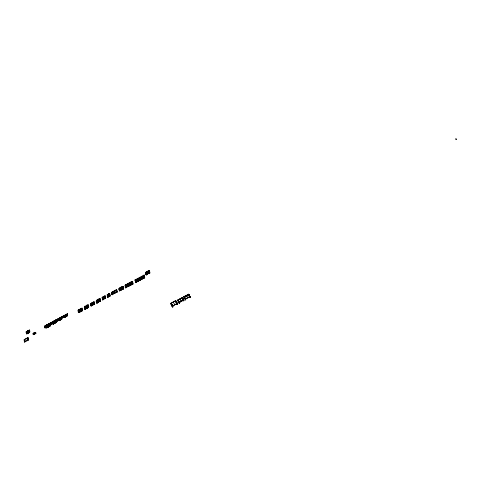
<?xml version="1.0" encoding="UTF-8"?>
<svg xmlns="http://www.w3.org/2000/svg" width="481" height="481" viewBox="0 0 481 481"><rect width="100%" height="100%" fill="white"/><g stroke="black" fill="none" stroke-linecap="round" stroke-linejoin="round"><path stroke-width="0.72" d="M112.398 294.444L114.652 293.314L114.292 291.197L112.043 292.394L112.253 294.871L112.001 293.41M78.319 310.419L78.469 309.511M84.608 307.329L84.728 306.163M90.969 303.848L94.408 303.86L94.048 304.112M102.663 298.136L102.657 298.454M28.223 332.852L28.012 332.088M137.127 279.888L136.983 279.491L137.001 279.87M141.474 277.206L141.438 277.585M142.719 276.9L142.574 276.503L142.629 276.948M26.689 332.66L28.012 331.914M34.458 333.525L35.408 333.062L35.137 333.369M28.974 330.543L26.407 332.01M33.947 334.307L33.76 333.922L33.201 334.325L33.983 333.88L33.087 334.211L34.073 333.754M26.714 331.902L26.942 333.658L29.509 332.173L29.173 330.17L26.281 331.716L26.599 333.555L29.557 332.263M29.293 332.112L29.04 330.339L29.323 330.766M33.159 333.561L33.76 333.309M34.74 333.285L34.999 333.441L34.41 332.66L35.131 332.329M33.82 334.157L33.484 334.421M35.215 333.604L34.638 333.754L36.045 333.117M138.143 278.908L138.3 279.317M120.725 289.003L119.745 290.56L123.551 288.859L123.184 286.658L119.156 288.816L119.522 291.011L119.841 290.843L119.438 288.546L122.811 286.916M26.942 332.81L29.293 331.493M121.086 287.656L122.895 287.812L121.41 289.706L119.601 289.574L121.086 287.656L122.895 287.806M119.607 289.574L121.086 287.662L122.974 287.933L121.489 289.851L119.673 289.7L120.791 288.275M109.385 294.023L107.672 294.793L108.057 296.951L108.808 296.007M103.054 299.813L102.694 299.922L104.978 297.306L102.627 297.45M33.7 333.369L33.862 333.086L33.802 334.067M136.225 281.836L137.512 280.531L136.045 280.694L136.249 281.878L137.536 280.573M137.77 280.267L139.063 278.95L136.291 280.429L137.794 280.309L139.093 278.992L136.315 280.477M136.508 281.812L137.806 280.495L139.31 280.375M138.065 280.231L139.346 278.926L139.55 280.116L138.065 280.231L139.37 278.974M136.532 281.86L137.831 280.537M140.65 279.527L141.937 278.222L140.446 278.343L140.65 279.527L141.907 278.174M140.909 279.461L142.202 278.144L143.711 278.024M140.933 279.509L142.226 278.186M143.771 276.623L142.484 277.928L143.951 277.759L143.747 276.575L142.46 277.88L143.927 277.717M91.125 306.072L93.975 303.168L91.053 303.625L92.586 303.505M90.993 303.517L91.378 305.669L93.945 303.18M91.137 305.988L94.042 303.283M50.914 324.783L50.481 323.046L49.333 323.719M57.257 321.067L56.914 319.606L55.766 320.28M63.161 317.171L63.847 316.787M146.296 273.448L149.068 270.857M146.356 273.551L148.665 271.392M44.913 326.082L45.148 327.856L46.272 326.948M81.036 310.732L78.938 312.596L78.421 310.131M86.273 308.303C80.79 311.466 89.117 300.228 88.348 307.07C89.977 306.03 83.441 310.437 84.921 308.718A3.77 3.65 -9 0 1 84.674 306.385M33.538 333.742L33.664 333.291M62.981 317.454L62.758 316.306L63.877 315.746L64.045 316.811L62.981 317.454L63.991 316.726L63.823 315.662M63.877 315.746L62.758 316.306M62.975 316.492L63.714 315.957M62.993 316.606L63.732 316.071M63.751 316.185L62.993 316.72L63.769 316.3M63.041 316.931L63.787 316.396M63.053 317.009L63.805 316.51M63.071 317.123L63.817 316.588M44.715 326.052C48.467 324.272 42.773 326.1 45.058 327.97L46.441 327.044L45.058 327.97M44.919 326.16L46.038 325.463M44.937 326.274L46.05 325.541M51.341 322.643L51.413 324.182L52.88 323.388L51.443 324.224L51.148 322.613L57.065 319.45L55.604 320.244M44.955 326.389L46.068 325.655M51.443 324.224L51.202 322.697L52.633 321.861M44.973 326.503L46.086 325.775M51.359 322.757L52.477 322.066M57.69 320.478L57.443 319.174L58.52 318.548L58.766 319.847L57.636 320.388L58.766 319.847M44.992 326.617L46.104 325.89M51.377 322.871L52.489 322.144M58.574 318.632L57.443 319.174M45.004 326.695L46.122 326.004M51.395 322.985L52.507 322.258M57.654 319.318L58.411 318.837M45.022 326.809L46.134 326.082M51.413 323.106L52.525 322.372M57.672 319.432L58.423 318.915M51.425 323.178L52.543 322.486M57.69 319.552L58.441 319.029M45.058 327.026L46.17 326.292M58.46 319.143L57.726 319.763L58.454 319.222M45.076 327.14L46.188 326.407M51.461 323.394L52.543 322.601L51.419 323.256M45.094 327.254L46.206 326.521M51.479 323.509L52.585 322.775M57.744 319.877L58.46 319.27M45.106 327.333L46.224 326.635M51.497 323.623L52.603 322.889M57.756 319.955L58.514 319.474M45.124 327.447L46.236 326.713M51.515 323.737L52.621 323.01M57.774 320.069L58.526 319.546M45.142 327.561L46.254 326.827M51.527 323.815L52.639 323.124M57.792 320.184L58.544 319.661M51.545 323.929L52.651 323.202M104.431 296.813L102.712 297.733A2.501 2.423 -9 0 0 102.94 299.513L105.141 298.334C104.768 292.767 104.437 298.96 105.453 298.046L105.086 295.845L102.152 297.414L102.519 299.609L102.152 297.414M33.832 333.092L33.977 333.922M26.335 331.878L29.107 330.375M26.431 332.052L27.904 331.253L27.766 330.904L27.982 331.956M26.509 332.185L27.988 331.397M26.527 332.233L28.012 331.463M29.161 331.325L26.726 332.491M26.714 332.726L29.305 331.259M28.253 332.96L26.798 333.91L26.521 333.273L29.425 331.74L29.702 332.227C21.958 335.425 32.245 333.345 29.359 330.158M29.624 331.818L26.461 333.513L26.196 331.854M45.869 325.487L49.537 323.533M52.303 322.054L55.97 320.093M58.351 318.807L61.285 317.238M63.672 315.945L66.6 314.382M46.212 325.354L49.242 323.743L49.627 325.871L46.765 327.573L49.597 325.823M58.802 318.777C64.761 316.444 57.143 318.085 59.073 320.136L61.321 319.047M64.123 315.921C70.07 313.624 62.626 315.199 64.37 317.129L66.558 315.927M146.038 274.567L145.659 272.348L149.326 270.388L145.695 272.414L146.038 274.567L146.579 274.681L146.248 274.94L146.579 274.681M46.398 325.595L49.26 323.893L46.326 325.463L46.807 327.765L49.832 326.148L49.615 324.855M52.832 322.156C60.414 319.059 50.848 320.671 53.078 323.689L56.049 322.186L53.048 323.647L55.994 322.102L55.754 320.202M145.983 272.342L149.098 270.677L149.272 270.989M60.396 318.29L58.598 319.252L60.426 318.338M66.841 314.833C59.981 319.655 68.049 312.061 67.063 316.143L64.195 317.616L67.063 316.143M146.14 272.432L149.074 270.863M149.128 270.959L146.567 272.607L147.439 271.849M147.402 271.987L148.773 271.254L148.882 272.174L147.968 272.667M146.837 272.318L148.01 271.693M58.977 319.504L61.171 318.326L58.983 319.54M64.286 316.606L66.48 315.392M147.847 271.921L148.719 271.164M33.093 333.676L33.802 333.038M66.817 315.602L63.883 317.171L66.817 315.602L66.582 314.237L63.654 315.831L63.883 317.171M147.865 272.024L148.815 271.518M33.502 333.489L33.886 333.129L33.141 333.658M52.958 322.943L55.886 321.338M63.823 317.063L66.775 315.482M146.633 272.799L147.547 272.306M147.914 272.114L148.833 271.621M33.069 333.634L33.862 333.135M55.766 321.524L53.157 322.925L53.265 323.611M58.526 320.075L61.484 318.494L58.514 319.997M35.077 332.63L34.927 333.321M46.549 326.533L49.477 324.928M58.868 319.889L61.159 318.662M33.405 333.934L33.808 333.501M34.692 333.05L35.107 332.281M49.549 325.06L46.477 326.401L50.715 324.453M64.226 317.664L63.991 315.776L66.282 314.55M33.838 333.567L33.429 333.802M34.842 333.026L34.464 332.708M52.549 323.611L52.279 321.885L55.94 319.925L56.253 321.777L52.585 323.737L56.181 321.591M61.261 318.939L59.049 320.093L61.346 319.095C59.626 317.664 62.716 315.338 62.314 317.995L61.135 318.428L62.265 317.905L62.073 316.684M64.406 317.189L66.643 316.083C65.049 314.808 67.971 312.59 67.611 314.989L66.444 315.446L67.568 314.899L67.4 313.84M146.681 273.352L147.601 272.859M78.349 312.5L77.97 310.191L82.089 307.984L82.473 310.299L78.313 312.434L78.68 312.241L78.349 310.095L81.764 308.327L82.065 310.516L78.319 310.672M146.699 273.455L147.649 272.949M147.98 272.769L148.9 272.276L149.002 272.919L148.082 273.406M49.832 325.403L46.146 327.375L45.845 325.324L49.537 323.406L49.868 325.523L46.134 327.296M84.632 309.145L84.259 306.938L88.408 304.774L88.751 306.938M91.083 303.27L91.059 303.264A3.133 3.03 -9 0 0 91.306 305.567L90.927 305.724L90.584 303.571L94.072 301.707L94.438 303.902M96.284 300.553C105.832 296.747 93.663 299.056 96.645 302.747L97.006 302.543M107.209 294.745L107.576 296.939L107.209 294.745L109.59 293.47L109.957 295.665L109.638 295.833M116.636 289.7L111.688 292.346L112.025 294.474L111.712 292.388L116.667 289.742L116.769 291.991M118.957 288.462C129.978 283.826 115.187 287.788 119.643 290.488L119.288 288.384L119.643 290.488M132.708 283.501L132.359 281.301L125.024 285.221L125.373 287.422M146.747 273.539L147.667 273.052M148.034 272.853L148.948 272.366L149.05 273.004L148.136 273.497L147.805 271.651M34.975 333.399L35.245 333.117M49.537 325.613L46.489 327.188M58.844 320.689L61.839 319.047M90.927 305.724L91.252 305.549L90.921 303.487L93.789 302.008L94.186 304.311L91.438 305.778M102.182 297.456L105.086 295.845M107.233 294.787L109.614 293.512M132.383 281.343L125.048 285.263M144.156 275.505L135.353 280.207L135.636 282.678L134.993 279.942L144.156 275.042L144.619 277.874L143.981 275.192L144.276 275.721M34.416 333.94L33.321 334.728L33.868 334.151M61.676 318.145L61.863 319.192L58.856 320.791L58.52 318.548M79.744 309.848L79.912 310.912L79.112 311.339L78.944 310.281L81.824 308.543L78.595 310.437M96.639 300.517L99.663 298.899L100 301.088L97.072 302.651M104.804 296.152L102.489 297.33L102.844 299.441L102.495 299.567M109.608 295.791L109.283 293.729L107.57 294.703L107.894 296.765L107.546 296.891M119.318 288.426L122.679 286.568L123.136 288.967M33.291 334.535L34.44 333.982L33.297 334.68M78.535 310.401L81.998 309.668L78.86 312.452L82.239 310.828L78.938 312.59L78.71 311.153M84.812 307.046L88.191 305.423L84.89 307.185L85.215 309.235L88.516 307.473L88.059 305.074M91.053 303.619L93.861 302.26M96.747 300.607L99.675 299.038M46.693 327.441L49.675 325.956M56.542 322.228L52.892 324.314L56.56 322.354L56.349 321.128M93.987 302.369L94.288 304.383L94.649 304.281L94.27 302.062L90.783 303.926L91.125 305.964M96.807 300.715C98.918 299.164 101.557 297.745 100.204 301.34L99.958 300.896L100.313 300.793L100.114 301.286L100.487 301.1M102.73 299.988L102.351 297.769L105.285 296.2L102.76 297.673M107.407 295.094C113.883 292.298 104.906 294.444 107.774 297.294L108.093 297.12L107.774 297.294M116.835 290.055L111.887 292.701L116.835 290.055L117.202 292.226L116.618 290.241L112.151 292.682M128.932 283.586L129.329 285.768L125.866 287.446L125.541 285.401L129.004 283.718M93.007 302.826L91.143 303.884M100.168 298.99L96.759 300.829L96.585 300.517M123.551 288.859L119.492 290.969L119.18 288.859L123.184 286.658M145.996 274.501L146.483 274.729M146.801 274.092L147.715 273.605M119.516 288.78L122.908 286.965L123.232 289.027M128.71 284.097L132.383 282.191L125.541 285.401M135.395 280.273L144.192 275.571M149.332 272.805L149.699 272.607L149.326 270.388M46.489 327.934L50.156 325.974M79.798 310.185L78.998 310.618L79.804 310.215M80.76 309.674L81.56 309.241L80.766 309.698M93.554 302.826L91.534 304.166L93.506 302.82M97.186 300.884L99.387 299.705L97.228 301.154L97.126 300.511M127.76 284.493L132.708 281.848L133.087 284.079L132.684 284.205M144.45 275.577L135.287 280.471L134.993 279.942M149.182 271.062L149.02 270.653L149.399 272.913L146.464 274.483L146.08 272.324L146.254 272.631M46.483 328.018L50.174 326.1L49.928 324.669M92.057 303.739L93.573 302.928M97.234 300.89L99.435 299.717M119.913 288.853L120.821 288.335M121.561 287.969L122.475 287.452M146.513 274.567L149.447 273.01M85.432 307.335L87.722 306.084M97.246 300.992L98.9 300.108M125.878 285.792L128.806 284.199M149.507 273.112L149.91 272.986L149.344 272.715L149.699 272.607M143.663 276.016L140.428 278.108L140.38 277.802M79.058 311.009L79.858 310.552M79.948 310.528L80.724 310.089M80.82 310.065L81.62 309.608M93.615 303.198L91.594 304.539L93.567 303.192M99.489 300.084L97.246 301.256L97.469 302.375M119.961 289.159L120.875 288.666L119.961 289.183M122.523 287.788L121.609 288.275L122.529 287.812M129.167 284.217L132.095 282.63M87.77 306.409L86.58 307.04L86.478 306.403M93.627 303.301L91.655 304.647M97.306 301.365L99.507 300.186M97.288 301.521L99.489 300.348M125.938 286.177L128.866 284.584M86.436 307.329L85.522 307.822L85.66 308.706L86.574 308.213L86.43 307.203L85.42 307.744L85.564 308.652M87.813 306.595L86.893 307.082L87.037 307.966L87.951 307.479L87.668 305.766L85.377 306.992L85.48 307.63M99.507 300.451L97.306 301.623L99.549 300.457M120.929 289.003L120.009 289.49L120.929 289.027M126.978 285.72L127.808 285.281M91.673 304.75L93.182 303.944M129.227 284.602L132.155 283.008M80.207 310.991L79.197 311.532L79.293 312.109L80.297 311.568L80.201 310.864L79.1 311.454L79.197 312.055M81.674 310.209L80.664 310.75L80.754 311.321L81.764 310.786L81.668 310.083L80.567 310.672L80.664 311.273M97.366 301.737L99.567 300.559M127.062 285.864L127.693 285.474M131.097 283.712L130.459 284.103M97.348 301.894L99.549 300.721M125.998 286.562L128.926 284.968M130.351 284.295L131.175 283.856M97.36 301.996L99.609 300.829M120.07 289.851L120.984 289.334M121.717 288.967L122.631 288.456M129.287 284.986L132.215 283.393M78.301 312.301L78.752 312.277M82.425 310.101L82.059 310.293M84.945 308.754L84.578 308.946M88.336 306.938L88.702 306.746M90.903 305.567L91.222 305.393M93.747 304.046L91.775 305.393M94.066 303.878L94.384 303.703M97.427 302.104L99.627 300.932M99.946 300.763L100.264 300.595M93.729 304.202L91.709 305.279L93.729 303.944L93.789 304.311M125.138 287.434L132.84 283.315L125.228 287.644M24.465 339.646L27.856 337.836L28.199 340.001L27.856 339.502L24.561 341.312L24.808 341.811L24.489 339.592M97.409 302.266L99.603 301.088M112.025 294.474L111.929 292.286L116.42 289.887L116.853 292.25L114.574 293.254M122.986 286.309L123.352 288.504L123.034 288.672M91.378 305.669L94.186 304.311M108.393 296.549L109.307 296.062M135.341 282.149L135.822 282.581M144.318 277.345L144.799 277.777M108.057 296.951L109.71 296.068L107.997 296.843A1.876 1.816 -9 0 1 107.846 295.454A1.858 1.798 -9 0 0 108.003 296.837L109.482 294.931L107.732 294.901M94.3 304.299L94.607 304.106M100.066 301.196L96.855 303.126L97.18 302.952L96.915 301.401M100.18 301.184L100.523 301.166M105.285 296.2L105.664 298.418L105.345 298.593L105.64 298.262M96.819 303.06L97.18 302.85L96.681 300.493L96.837 300.872L99.326 299.332M105.303 298.527L105.628 298.352M135.696 282.359L144.492 277.657M110.155 296.019L109.806 296.146L110.155 296.019L109.788 293.825M132.54 284.055L125.86 287.428M135.732 282.425L144.534 277.723M28.764 339.899L24.363 342.25M126.004 287.692L125.661 288.047L125.992 287.674M129.155 285.876L132.618 284.199L132.221 282.016M135.768 282.491L144.571 277.79M456.036 139.574L456.349 139.31L456.054 139.61M175.775 300.733L170.599 303.499L175.697 300.541L177.411 303.481M170.743 303.625L171.128 303.204L172.974 306.842L172.517 307.088L171.182 304.383L171.645 304.136L170.671 303.451M175.781 300.926L175.487 301.485L175.697 300.541M171.41 304.257L171.705 304.726L171.326 303.517M175.679 301.19L176.846 303.944M177.561 300.204L182.443 297.535L184.007 300.793L183.55 300.727L183.904 300.162L182.353 297.583M183.844 296.843L188.726 294.18L190.29 297.438L189.833 297.366L190.187 296.807L188.636 294.228M183.904 296.987L188.726 294.18M177.717 300.36L182.485 297.811M184.001 296.999L188.768 294.45M178.241 300.607L177.766 300.469L178.12 300.3L179.335 302.663L178.956 302.802L179.239 303.343L179.437 302.381L178.084 300.294M183.441 300.324L182.209 298.094L182.461 297.751M185.419 299.35L183.826 296.801L184.409 296.939M188.973 294.871L188.648 295.045L189.171 295.19L190.043 296.789L189.742 297.102L188.492 294.733L188.744 294.39M175.763 301.93L176.226 301.689L177.555 304.395L176.966 304.395L176.792 303.95L177.435 303.607L175.607 300.595M184.53 297.252L184.049 297.108M182.54 298.563L183.087 299.062L182.473 297.973L182.768 298.436M188.823 295.202L188.762 294.612M178.439 300.92L178.12 301.094L178.992 302.699M184.722 297.565L184.403 297.733L185.299 299.477L185.305 299.11L190.205 296.494L185.197 299.188L185.48 298.767M176.058 302.399L176.515 302.152L177.303 303.697M178.415 301.557L178.734 301.389M183.177 299.014L182.858 299.182L183.682 300M184.698 298.202L185.017 298.028M189.46 295.653L189.141 295.821L189.965 296.639M172.974 306.842L172.336 305.778L172.565 305.483L172.643 305.994M179.197 302.122L178.914 302.549L183.922 299.849L179.016 302.838L179.317 302.525L177.892 300.421L178.505 301.509M176.81 303.649L172.372 306.175M183.387 300.33L183.76 300.15L182.888 298.545L182.365 298.406L182.527 297.919M184.788 298.154L184.175 297.06L185.6 299.17L185.227 299.344L185.522 299.988L185.84 299.813C181.818 292.214 186.183 298.28 185.239 299.447M179.1 303.102L179.281 302.633M183.55 300.727L183.724 300.258M185.383 299.741L185.564 299.272M189.833 297.366L190.091 296.687M172.378 306.848L172.841 306.601M176.966 304.395L177.423 304.148M35.119 333.261L35.42 333.135M35.041 332.569C33.484 333.664 35.744 331.836 35.017 332.624L34.957 332.365M33.255 334.361L33.862 334.036M66.324 314.478L67.442 313.931M66.498 314.58L67.28 314.117M66.516 314.7L67.298 314.231M66.528 314.772L67.316 314.352M66.564 314.989L67.316 314.424L66.552 314.911M67.364 314.64L66.576 315.079M66.6 315.217L67.382 314.754M67.268 314.039L67.388 314.905L66.618 315.338M60.991 317.304L62.121 316.775M61.153 317.34L61.947 316.883L62.091 317.995M61.165 317.412L61.959 317.003M61.183 317.532L61.971 317.081M61.201 317.646L61.989 317.195M55.784 320.394L56.95 319.769M62.013 317.4L61.237 317.857L62.031 317.442M49.122 323.593L50.679 322.979L49.122 323.593L49.495 325.962M55.796 320.472L56.968 319.883M61.249 317.935L62.043 317.52M55.814 320.587L56.98 319.961M61.267 318.049L62.055 317.598M55.832 320.701L56.998 320.075M61.285 318.163L62.073 317.713M49.351 323.833L50.517 323.208M57.017 320.19L55.88 320.989M62.091 317.827L61.309 318.32M49.369 323.947L50.535 323.322M49.381 324.026L50.553 323.436M49.399 324.14L50.565 323.515M55.898 321.104L57.065 320.478M49.423 324.254L50.583 323.629M55.916 321.224L57.083 320.593M49.435 324.332L50.607 323.743M55.928 321.296L57.101 320.707M49.441 324.459L50.619 323.821L49.429 324.404M55.946 321.41L57.113 320.785M57.131 320.899L55.976 321.573M49.483 324.657L50.649 324.032M49.495 324.735L50.667 324.146M57.353 321.067C53.036 322.643 59.283 321.332 57.065 319.45M49.513 324.849L50.679 324.224M49.531 324.97L50.697 324.338M49.561 325.156L50.733 324.573M50.745 324.645L49.591 325.318M50.968 324.813C47.042 326.244 53 324.934 50.631 322.889M33.556 333.934L33.91 333.772M33.375 333.724L33.935 333.82M86.977 306.734L84.818 307.052L88.276 306.313L85.137 309.097L88.516 307.473M79.305 310.401L82.077 309.794M146.302 273.455L149.393 272.901M146.97 273.448L149.447 273.004M35.035 332.473L34.476 332.678M104.978 297.306L102.615 297.456L102.94 299.513M121.17 288.762L123.04 288.798M107.768 295.923L109.644 295.959M84.59 307.094L88.342 307.161M29.221 330.249L29.527 331.89M29.028 330.651L29.167 331.337M34.782 333.429L35.161 333.195L35.353 333.628L34.698 333.994L36.021 333.068M28.175 332.846L27.88 331.223M26.858 332.666L26.948 333.393M26.599 333.231L26.431 331.824M62.951 316.336L63.119 317.406M189.075 295.238L189.37 295.701L188.811 294.564M190.121 296.843L189.833 296.266L189.646 296.813M186.357 295.665L187.782 297.919L186.387 295.725M183.916 296.747L185.468 299.158M180.074 299.02L181.493 301.28L180.104 299.086M177.633 300.108L179.185 302.519M179.136 302.711L177.543 300.156L182.443 297.535M176.713 303.439L175.325 301.172M171.098 303.637L172.721 306.144C172.126 307.431 172.781 304.088 171.2 303.379M172.312 305.621L172.601 306.193M170.611 303.264L172.517 307.088M170.521 303.313L172.39 306.301M58.375 318.717L58.568 319.823M57.612 319.162L57.774 320.364M52.441 321.945L52.682 323.358M46.032 325.427L46.296 327.104M46.17 326.292L45.016 326.852M29.275 331.848L29.497 332.155M26.714 333.219L26.882 333.555M149.573 270.833L149.91 272.986M149.603 273.064L149.098 270.677M146.158 272.655L145.996 272.264L146.308 274.423M145.905 272.793L146.248 274.94M139.827 277.988L140.097 280.008M139.256 278.349L139.316 278.673L135.979 280.152M135.48 280.429L135.179 279.894L135.636 282.678M133.051 283.898L132.684 284.097M128.902 283.958L129.227 286.009M129.167 285.66L132.72 284.271L132.353 282.143M125.697 287.253L125.367 285.191L132.059 281.613L132.365 283.742M121.489 289.845L121.086 287.662M116.853 292.25L112.253 294.348M114.286 291.402L114.61 293.452M109.506 294.125L109.836 296.188M104.882 296.398L102.681 297.577M105.135 298.322L102.694 299.813M96.921 302.381L96.597 302.555M97.18 302.952L96.934 302.513L96.645 302.747M97.09 302.904L96.615 300.475M82.473 310.299L82.107 310.492M66.558 315.524L64.358 316.702M66.643 316.083L64.442 317.262M66.757 316.185L66.474 314.43M64.316 316.348L64.46 317.406M60.961 317.406L58.694 318.675L58.892 319.931M58.971 319.162C58.417 322.228 63.276 318.735 61.141 317.262M55.898 321.825L52.874 323.442M53.193 324.014L56.217 322.402L55.946 320.797M35.077 333.58L34.969 333.856M29.173 330.17L29.455 330.675M29.515 331.836L29.744 332.233M29.359 332.106L29.119 330.273M27.73 330.94L28.036 331.505L27.507 331.193M27.549 331.168L27.778 331.577M27.91 331.806L28.06 332.173M26.708 332.167L26.473 331.71L26.732 333.303M26.581 331.992L26.281 331.716M26.557 333.411L26.798 333.91M28.541 339.76L28.175 337.458L24.05 339.658L24.417 341.967M33.592 334.584L33.814 334.187M172.264 306.391L171.476 304.846L171.933 304.599L172.589 305.645L172.186 306.241L177.465 303.355L177.555 304.395M49.302 323.593L49.765 326.118M28.03 332.04L28.175 332.708M188.492 294.733L189.965 297.607M182.209 298.094L183.682 300.968M173.22 302.164L174.88 304.744M185.522 299.014L185.456 298.611L185.227 298.899M185.395 299.194L185.522 299.988M183.808 300.042L183.55 299.627L183.363 300.168M179.239 302.375L179.172 301.966L178.944 302.26M179.112 302.555L179.239 303.343M177.224 303.547L176.942 303.144L176.767 303.788M177.255 303.703L176.792 303.95M176.948 303.697L177.098 304.641M144.156 275.042L144.619 277.874M138.233 278.854L138.318 279.239M137.043 279.491L137.037 279.936M132.034 282.269L132.335 284.163M131.121 282.756L131.421 284.656M131.03 282.804L131.331 284.704M130.111 283.297L130.411 285.191M130.02 283.345L130.321 285.239M129.106 283.838L129.407 285.732M128.752 283.838L129.052 285.732M127.832 284.331L128.132 286.225M127.742 284.379L128.042 286.273M126.822 284.866L127.122 286.766M126.731 284.914L127.032 286.814M125.818 285.407L126.118 287.301M125.439 285.215L125.763 287.271M122.427 287.145L122.685 288.786L121.765 289.273L121.507 287.638M120.773 288.029L121.032 289.67L120.118 290.157L119.859 288.516M109.307 293.777L109.71 296.068M108.971 294.21L109.247 295.953L108.327 296.44L108.057 294.697M104.467 296.585L104.744 298.328L103.277 299.116L103 297.372M99.946 298.593L100.313 300.793M99.88 299.158L100.204 301.34M99.705 298.851L100.114 301.286M99.447 300.078L99.669 301.202M96.609 301.617L96.855 303.126M94.294 302.104L94.649 304.281M93.741 302.05L94.072 304.1M93.452 302.447L91.432 303.523M86.796 307.01L86.941 307.918M86.574 306.355L86.67 306.992M84.644 306.842L84.993 308.94M81.824 308.543L82.239 310.828M81.505 308.904L81.674 309.968L80.874 310.401L80.706 309.337M80.616 309.385L80.784 310.449L80.002 310.864L79.834 309.8M66.276 314.388L66.432 315.71M66.366 315.584L66.438 316.041M65.47 316.065L65.542 316.522M65.32 315.434L65.392 315.891M65.38 316.113L65.452 316.57M65.224 315.482L65.296 315.939M64.484 316.588L64.556 317.045M61.52 318.614L61.255 317.081L58.327 318.675L58.586 320.184M60.943 317.213L61.135 318.717M60.889 317.815L60.979 318.35M61.057 318.518L61.141 319.053M60.161 318.999L60.245 319.534M59.999 318.29L60.083 318.825M60.071 319.047L60.155 319.582M59.909 318.338L59.993 318.873M59.013 318.819L59.097 319.354M59.175 319.522L59.265 320.057M55.982 321.344L56.151 322.372M55.556 320.154L55.874 322.216M55.58 320.665L55.688 321.356M54.317 321.344L54.425 322.029M54.509 322.198L54.618 322.889M54.227 321.392L54.335 322.078M54.413 322.252L54.527 322.937M52.964 322.066L53.072 322.751M52.694 321.909L52.94 323.448L52.585 321.777M49.146 324.104L49.278 324.946L46.669 326.346L46.531 325.505M47.884 324.777L48.016 325.619M48.1 325.793L48.232 326.635M47.793 324.831L47.926 325.673M48.01 325.841L48.142 326.683M46.747 326.515L46.879 327.357M46.633 326.449L46.807 327.765M46.26 325.342L46.555 327.194L46.152 325.216M35.239 333.658L35.179 333.345M34.602 332.636L34.752 333.453M33.508 333.682L33.496 334.024M27.784 337.83L28.132 340.031M26.635 331.758L26.924 333.628M78.631 312.055A3.77 3.65 -9 0 1 78.385 309.722M143.464 276.593L142.166 277.916L140.711 278.126L143.488 276.641L142.19 277.958L140.686 278.078L143.464 276.593M33.754 333.88L33.267 334.229L33.754 333.88M29.449 330.098L26.112 331.878L26.371 333.519L29.708 331.74L29.443 330.092M29.227 331.144L26.611 332.545L26.798 332.852L29.413 331.457L29.227 331.144M66.21 314.953L64.334 315.963L64.406 316.42L66.282 315.416L66.21 314.953M61.105 318.236L58.904 319.408L61.105 318.236M55.814 321.242L52.886 322.811L55.814 321.242M147.499 272.222L146.579 272.709L146.849 274.182L147.769 273.689L147.499 272.222M80.67 309.722L79.888 310.137L80.67 309.746M93.675 303.571L91.655 304.912L93.627 303.565M122.577 288.119L121.663 288.612L122.583 288.143M456.054 138.787L455.693 138.967L456.084 138.841M105.141 298.334L102.639 298.292L105.117 298.346M121.392 289.676A1.876 1.816 -9 0 0 120.28 288.81A1.846 1.786 -9 0 1 121.374 289.676A1.858 1.798 -9 0 1 121.254 288.299A1.876 1.816 -9 0 0 121.392 289.676"/></g></svg>
